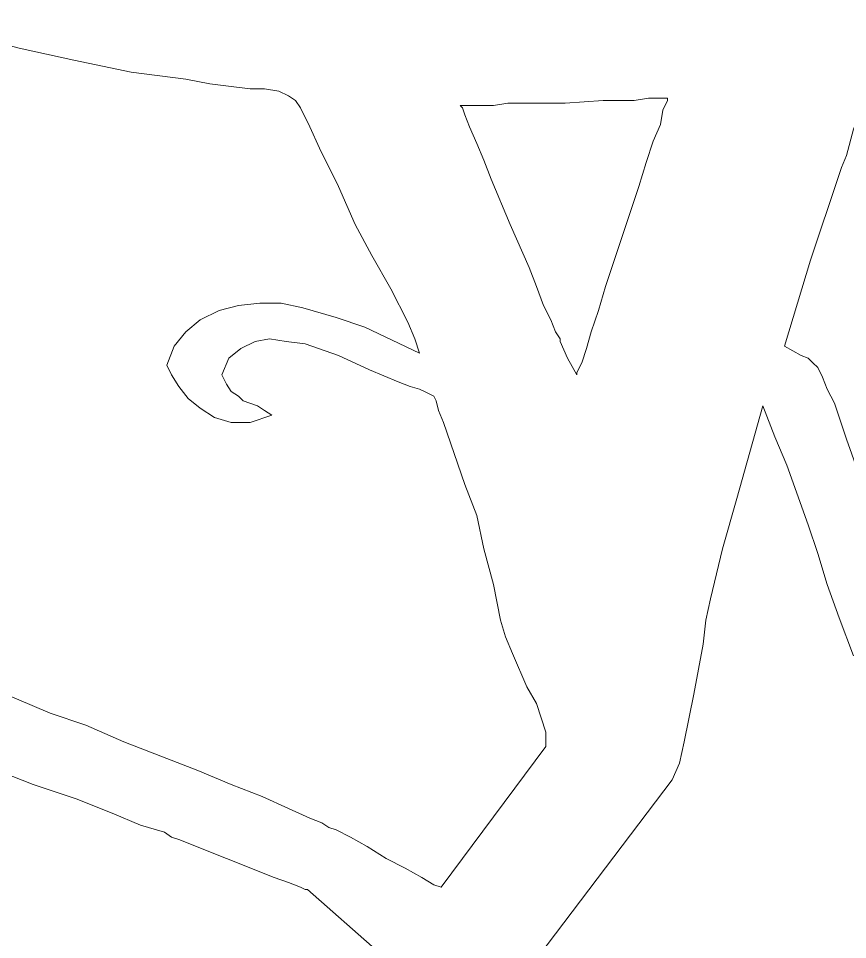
# Model space of a CAD drawing. Header units: centimetres. Extents: x -51 to 51, y -37 to 37.
# Drawn here: x -31.39 to -22.19, y -18.61 to -8.39 of the extents above; entities that cross this region are included whole.
import ezdxf

# ---------------------------------------------------------------- set-up
doc = ezdxf.new("R2010")
doc.units = ezdxf.units.CM
doc.header["$MEASUREMENT"] = 0
doc.layers.add('Layer 1', color=7, linetype='Continuous')

msp = doc.modelspace()

# ---------------------------------------------------------------- linework, layer by layer
at = {"layer": 'Layer 1', "lineweight": 9}
for points, knots in [([(-32.64873, -8.22167), (-32.64873, -8.22167), (-32.54299, -8.32741), (-32.54299, -8.32741), (-32.54299, -8.32741), (-32.54299, -8.32741), (-32.38437, -8.40672), (-32.38437, -8.40672), (-32.38437, -8.40672), (-32.38437, -8.40672), (-32.17287, -8.48603), (-32.17287, -8.48603), (-32.17287, -8.48603), (-32.17287, -8.48603), (-31.93495, -8.56534), (-31.93495, -8.56534), (-31.93495, -8.56534), (-31.93495, -8.56534), (-31.67058, -8.64465), (-31.67058, -8.64465), (-31.67058, -8.64465), (-31.67058, -8.64465), (-31.37978, -8.72396), (-31.37978, -8.72396), (-31.37978, -8.72396), (-31.37978, -8.72396), (-30.77174, -8.85614), (-30.77174, -8.85614), (-30.77174, -8.85614), (-30.77174, -8.85614), (-30.13727, -8.98833), (-30.13727, -8.98833), (-30.13727, -8.98833), (-30.13727, -8.98833), (-29.52923, -9.06764), (-29.52923, -9.06764), (-29.52923, -9.06764), (-29.52923, -9.06764), (-29.26486, -9.12051), (-29.26486, -9.12051), (-29.26486, -9.12051), (-29.26486, -9.12051), (-29.02693, -9.14695), (-29.02693, -9.14695), (-29.02693, -9.14695), (-29.02693, -9.14695), (-28.81544, -9.17338), (-28.81544, -9.17338), (-28.81544, -9.17338), (-28.81544, -9.17338), (-28.65682, -9.17338), (-28.65682, -9.17338)], [0, 0, 0, 0, 0.07142857, 0.07142857, 0.07142857, 0.07142857, 0.14285714, 0.14285714, 0.14285714, 0.14285714, 0.21428571, 0.21428571, 0.21428571, 0.21428571, 0.28571429, 0.28571429, 0.28571429, 0.28571429, 0.35714286, 0.35714286, 0.35714286, 0.35714286, 0.42857143, 0.42857143, 0.42857143, 0.42857143, 0.5, 0.5, 0.5, 0.5, 0.57142857, 0.57142857, 0.57142857, 0.57142857, 0.64285714, 0.64285714, 0.64285714, 0.64285714, 0.71428571, 0.71428571, 0.71428571, 0.71428571, 0.78571429, 0.78571429, 0.78571429, 0.78571429, 0.85714286, 0.85714286, 0.85714286, 0.85714286, 1, 1, 1, 1]), ([(-28.65682, -9.17338), (-28.65682, -9.17338), (-28.4982, -9.19982), (-28.4982, -9.19982), (-28.4982, -9.19982), (-28.4982, -9.19982), (-28.39246, -9.25269), (-28.39246, -9.25269), (-28.39246, -9.25269), (-28.39246, -9.25269), (-28.31315, -9.30556), (-28.31315, -9.30556), (-28.31315, -9.30556), (-28.31315, -9.30556), (-28.26028, -9.38487), (-28.26028, -9.38487), (-28.26028, -9.38487), (-28.26028, -9.38487), (-28.15453, -9.59637), (-28.15453, -9.59637), (-28.15453, -9.59637), (-28.15453, -9.59637), (-28.04878, -9.83429), (-28.04878, -9.83429)], [0, 0, 0, 0, 0.14285714, 0.14285714, 0.14285714, 0.14285714, 0.28571429, 0.28571429, 0.28571429, 0.28571429, 0.42857143, 0.42857143, 0.42857143, 0.42857143, 0.57142857, 0.57142857, 0.57142857, 0.57142857, 0.71428571, 0.71428571, 0.71428571, 0.71428571, 1, 1, 1, 1]), ([(-26.48903, -9.35844), (-26.48903, -9.35844), (-26.46259, -9.35844), (-26.46259, -9.35844), (-26.46259, -9.35844), (-26.46259, -9.35844), (-26.38329, -9.35844), (-26.38329, -9.35844), (-26.38329, -9.35844), (-26.38329, -9.35844), (-26.27754, -9.35844), (-26.27754, -9.35844), (-26.27754, -9.35844), (-26.27754, -9.35844), (-26.11892, -9.35844), (-26.11892, -9.35844), (-26.11892, -9.35844), (-26.11892, -9.35844), (-25.9603, -9.332), (-25.9603, -9.332), (-25.9603, -9.332), (-25.9603, -9.332), (-25.74881, -9.332), (-25.74881, -9.332), (-25.74881, -9.332), (-25.74881, -9.332), (-25.32583, -9.332), (-25.32583, -9.332), (-25.32583, -9.332), (-25.32583, -9.332), (-24.90284, -9.30556), (-24.90284, -9.30556), (-24.90284, -9.30556), (-24.90284, -9.30556), (-24.71779, -9.30556), (-24.71779, -9.30556), (-24.71779, -9.30556), (-24.71779, -9.30556), (-24.55917, -9.30556), (-24.55917, -9.30556), (-24.55917, -9.30556), (-24.55917, -9.30556), (-24.40055, -9.27913), (-24.40055, -9.27913), (-24.40055, -9.27913), (-24.40055, -9.27913), (-24.2948, -9.27913), (-24.2948, -9.27913), (-24.2948, -9.27913), (-24.2948, -9.27913), (-24.21549, -9.27913), (-24.21549, -9.27913), (-24.21549, -9.27913), (-24.21549, -9.27913), (-24.18906, -9.27913), (-24.18906, -9.27913)], [0, 0, 0, 0, 0.06666667, 0.06666667, 0.06666667, 0.06666667, 0.13333333, 0.13333333, 0.13333333, 0.13333333, 0.2, 0.2, 0.2, 0.2, 0.26666667, 0.26666667, 0.26666667, 0.26666667, 0.33333333, 0.33333333, 0.33333333, 0.33333333, 0.4, 0.4, 0.4, 0.4, 0.46666667, 0.46666667, 0.46666667, 0.46666667, 0.53333333, 0.53333333, 0.53333333, 0.53333333, 0.6, 0.6, 0.6, 0.6, 0.66666667, 0.66666667, 0.66666667, 0.66666667, 0.73333333, 0.73333333, 0.73333333, 0.73333333, 0.8, 0.8, 0.8, 0.8, 0.86666667, 0.86666667, 0.86666667, 0.86666667, 1, 1, 1, 1]), ([(-24.18906, -9.27913), (-24.18906, -9.27913), (-24.18906, -9.30556), (-24.18906, -9.30556), (-24.18906, -9.30556), (-24.18906, -9.30556), (-24.24193, -9.41131), (-24.24193, -9.41131), (-24.24193, -9.41131), (-24.24193, -9.41131), (-24.26837, -9.56993), (-24.26837, -9.56993), (-24.26837, -9.56993), (-24.26837, -9.56993), (-24.34768, -9.75498), (-24.34768, -9.75498), (-24.34768, -9.75498), (-24.34768, -9.75498), (-24.42699, -9.99291), (-24.42699, -9.99291), (-24.42699, -9.99291), (-24.42699, -9.99291), (-24.5063, -10.25728), (-24.5063, -10.25728), (-24.5063, -10.25728), (-24.5063, -10.25728), (-24.69135, -10.81244), (-24.69135, -10.81244), (-24.69135, -10.81244), (-24.69135, -10.81244), (-24.87641, -11.36761), (-24.87641, -11.36761), (-24.87641, -11.36761), (-24.87641, -11.36761), (-24.95572, -11.63197), (-24.95572, -11.63197), (-24.95572, -11.63197), (-24.95572, -11.63197), (-25.03502, -11.8699), (-25.03502, -11.8699), (-25.03502, -11.8699), (-25.03502, -11.8699), (-25.0879, -12.05496), (-25.0879, -12.05496), (-25.0879, -12.05496), (-25.0879, -12.05496), (-25.14077, -12.21358), (-25.14077, -12.21358), (-25.14077, -12.21358), (-25.14077, -12.21358), (-25.19364, -12.31932), (-25.19364, -12.31932), (-25.19364, -12.31932), (-25.19364, -12.31932), (-25.19364, -12.34576), (-25.19364, -12.34576)], [0, 0, 0, 0, 0.06666667, 0.06666667, 0.06666667, 0.06666667, 0.13333333, 0.13333333, 0.13333333, 0.13333333, 0.2, 0.2, 0.2, 0.2, 0.26666667, 0.26666667, 0.26666667, 0.26666667, 0.33333333, 0.33333333, 0.33333333, 0.33333333, 0.4, 0.4, 0.4, 0.4, 0.46666667, 0.46666667, 0.46666667, 0.46666667, 0.53333333, 0.53333333, 0.53333333, 0.53333333, 0.6, 0.6, 0.6, 0.6, 0.66666667, 0.66666667, 0.66666667, 0.66666667, 0.73333333, 0.73333333, 0.73333333, 0.73333333, 0.8, 0.8, 0.8, 0.8, 0.86666667, 0.86666667, 0.86666667, 0.86666667, 1, 1, 1, 1]), ([(-21.96839, -9.19982), (-21.96839, -9.19982), (-21.99483, -9.25269), (-21.99483, -9.25269), (-21.99483, -9.25269), (-21.99483, -9.25269), (-22.0477, -9.35844), (-22.0477, -9.35844), (-22.0477, -9.35844), (-22.0477, -9.35844), (-22.07414, -9.49062), (-22.07414, -9.49062), (-22.07414, -9.49062), (-22.07414, -9.49062), (-22.12701, -9.6228), (-22.12701, -9.6228), (-22.12701, -9.6228), (-22.12701, -9.6228), (-22.20632, -9.9136), (-22.20632, -9.9136), (-22.20632, -9.9136), (-22.20632, -9.9136), (-22.25919, -10.04579), (-22.25919, -10.04579), (-22.25919, -10.04579), (-22.25919, -10.04579), (-22.28563, -10.1251), (-22.28563, -10.1251)], [0, 0, 0, 0, 0.125, 0.125, 0.125, 0.125, 0.25, 0.25, 0.25, 0.25, 0.375, 0.375, 0.375, 0.375, 0.5, 0.5, 0.5, 0.5, 0.625, 0.625, 0.625, 0.625, 0.75, 0.75, 0.75, 0.75, 1, 1, 1, 1]), ([(-25.3787, -11.97565), (-25.3787, -11.97565), (-25.3787, -11.94921), (-25.3787, -11.94921), (-25.3787, -11.94921), (-25.3787, -11.94921), (-25.43157, -11.8699), (-25.43157, -11.8699), (-25.43157, -11.8699), (-25.43157, -11.8699), (-25.48444, -11.73772), (-25.48444, -11.73772), (-25.48444, -11.73772), (-25.48444, -11.73772), (-25.56375, -11.5791), (-25.56375, -11.5791), (-25.56375, -11.5791), (-25.56375, -11.5791), (-25.64306, -11.36761), (-25.64306, -11.36761), (-25.64306, -11.36761), (-25.64306, -11.36761), (-25.72237, -11.15612), (-25.72237, -11.15612), (-25.72237, -11.15612), (-25.72237, -11.15612), (-25.93387, -10.68026), (-25.93387, -10.68026), (-25.93387, -10.68026), (-25.93387, -10.68026), (-26.14536, -10.17797), (-26.14536, -10.17797), (-26.14536, -10.17797), (-26.14536, -10.17797), (-26.22467, -9.96648), (-26.22467, -9.96648), (-26.22467, -9.96648), (-26.22467, -9.96648), (-26.30398, -9.78142), (-26.30398, -9.78142), (-26.30398, -9.78142), (-26.30398, -9.78142), (-26.38329, -9.59637), (-26.38329, -9.59637), (-26.38329, -9.59637), (-26.38329, -9.59637), (-26.43616, -9.46418), (-26.43616, -9.46418), (-26.43616, -9.46418), (-26.43616, -9.46418), (-26.46259, -9.38487), (-26.46259, -9.38487), (-26.46259, -9.38487), (-26.46259, -9.38487), (-26.48903, -9.35844), (-26.48903, -9.35844)], [0, 0, 0, 0, 0.06666667, 0.06666667, 0.06666667, 0.06666667, 0.13333333, 0.13333333, 0.13333333, 0.13333333, 0.2, 0.2, 0.2, 0.2, 0.26666667, 0.26666667, 0.26666667, 0.26666667, 0.33333333, 0.33333333, 0.33333333, 0.33333333, 0.4, 0.4, 0.4, 0.4, 0.46666667, 0.46666667, 0.46666667, 0.46666667, 0.53333333, 0.53333333, 0.53333333, 0.53333333, 0.6, 0.6, 0.6, 0.6, 0.66666667, 0.66666667, 0.66666667, 0.66666667, 0.73333333, 0.73333333, 0.73333333, 0.73333333, 0.8, 0.8, 0.8, 0.8, 0.86666667, 0.86666667, 0.86666667, 0.86666667, 1, 1, 1, 1]), ([(-28.04878, -9.83429), (-28.04878, -9.83429), (-27.83729, -10.25728), (-27.83729, -10.25728), (-27.83729, -10.25728), (-27.83729, -10.25728), (-27.65224, -10.68026), (-27.65224, -10.68026)], [0, 0, 0, 0, 0.33333333, 0.33333333, 0.33333333, 0.33333333, 1, 1, 1, 1]), ([(-22.28563, -10.1251), (-22.28563, -10.1251), (-22.60287, -11.07681), (-22.60287, -11.07681), (-22.60287, -11.07681), (-22.60287, -11.07681), (-22.89367, -12.02852), (-22.89367, -12.02852)], [0, 0, 0, 0, 0.33333333, 0.33333333, 0.33333333, 0.33333333, 1, 1, 1, 1]), ([(-27.65224, -10.68026), (-27.65224, -10.68026), (-27.46718, -11.02394), (-27.46718, -11.02394), (-27.46718, -11.02394), (-27.46718, -11.02394), (-27.25569, -11.39405), (-27.25569, -11.39405), (-27.25569, -11.39405), (-27.25569, -11.39405), (-27.07063, -11.76416), (-27.07063, -11.76416), (-27.07063, -11.76416), (-27.07063, -11.76416), (-26.99132, -11.94921), (-26.99132, -11.94921), (-26.99132, -11.94921), (-26.99132, -11.94921), (-26.93845, -12.10783), (-26.93845, -12.10783)], [0, 0, 0, 0, 0.16666667, 0.16666667, 0.16666667, 0.16666667, 0.33333333, 0.33333333, 0.33333333, 0.33333333, 0.5, 0.5, 0.5, 0.5, 0.66666667, 0.66666667, 0.66666667, 0.66666667, 1, 1, 1, 1]), ([(-28.23384, -11.60554), (-28.23384, -11.60554), (-28.47177, -11.55267), (-28.47177, -11.55267), (-28.47177, -11.55267), (-28.47177, -11.55267), (-28.7097, -11.55267), (-28.7097, -11.55267), (-28.7097, -11.55267), (-28.7097, -11.55267), (-28.94762, -11.5791), (-28.94762, -11.5791), (-28.94762, -11.5791), (-28.94762, -11.5791), (-29.15912, -11.63197), (-29.15912, -11.63197), (-29.15912, -11.63197), (-29.15912, -11.63197), (-29.37061, -11.73772), (-29.37061, -11.73772), (-29.37061, -11.73772), (-29.37061, -11.73772), (-29.52923, -11.8699), (-29.52923, -11.8699), (-29.52923, -11.8699), (-29.52923, -11.8699), (-29.66141, -12.02852), (-29.66141, -12.02852), (-29.66141, -12.02852), (-29.66141, -12.02852), (-29.74072, -12.24001), (-29.74072, -12.24001)], [0, 0, 0, 0, 0.11111111, 0.11111111, 0.11111111, 0.11111111, 0.22222222, 0.22222222, 0.22222222, 0.22222222, 0.33333333, 0.33333333, 0.33333333, 0.33333333, 0.44444444, 0.44444444, 0.44444444, 0.44444444, 0.55555556, 0.55555556, 0.55555556, 0.55555556, 0.66666667, 0.66666667, 0.66666667, 0.66666667, 0.77777778, 0.77777778, 0.77777778, 0.77777778, 1, 1, 1, 1]), ([(-26.93845, -12.10783), (-26.93845, -12.10783), (-27.54649, -11.81703), (-27.54649, -11.81703), (-27.54649, -11.81703), (-27.54649, -11.81703), (-27.86373, -11.71128), (-27.86373, -11.71128), (-27.86373, -11.71128), (-27.86373, -11.71128), (-28.23384, -11.60554), (-28.23384, -11.60554)], [0, 0, 0, 0, 0.25, 0.25, 0.25, 0.25, 0.5, 0.5, 0.5, 0.5, 1, 1, 1, 1]), ([(-29.13268, -12.34576), (-29.13268, -12.34576), (-29.05337, -12.1607), (-29.05337, -12.1607), (-29.05337, -12.1607), (-29.05337, -12.1607), (-28.92119, -12.05496), (-28.92119, -12.05496), (-28.92119, -12.05496), (-28.92119, -12.05496), (-28.76257, -11.97565), (-28.76257, -11.97565), (-28.76257, -11.97565), (-28.76257, -11.97565), (-28.60395, -11.94921), (-28.60395, -11.94921), (-28.60395, -11.94921), (-28.60395, -11.94921), (-28.41889, -11.97565), (-28.41889, -11.97565), (-28.41889, -11.97565), (-28.41889, -11.97565), (-28.2074, -12.00209), (-28.2074, -12.00209), (-28.2074, -12.00209), (-28.2074, -12.00209), (-27.83729, -12.13427), (-27.83729, -12.13427)], [0, 0, 0, 0, 0.125, 0.125, 0.125, 0.125, 0.25, 0.25, 0.25, 0.25, 0.375, 0.375, 0.375, 0.375, 0.5, 0.5, 0.5, 0.5, 0.625, 0.625, 0.625, 0.625, 0.75, 0.75, 0.75, 0.75, 1, 1, 1, 1]), ([(-25.19364, -12.34576), (-25.19364, -12.34576), (-25.29939, -12.1607), (-25.29939, -12.1607), (-25.29939, -12.1607), (-25.29939, -12.1607), (-25.3787, -11.97565), (-25.3787, -11.97565)], [0, 0, 0, 0, 0.33333333, 0.33333333, 0.33333333, 0.33333333, 1, 1, 1, 1]), ([(-22.89367, -12.02852), (-22.89367, -12.02852), (-22.70861, -12.13427), (-22.70861, -12.13427), (-22.70861, -12.13427), (-22.70861, -12.13427), (-22.6293, -12.1607), (-22.6293, -12.1607), (-22.6293, -12.1607), (-22.6293, -12.1607), (-22.57643, -12.21358), (-22.57643, -12.21358)], [0, 0, 0, 0, 0.25, 0.25, 0.25, 0.25, 0.5, 0.5, 0.5, 0.5, 1, 1, 1, 1]), ([(-27.83729, -12.13427), (-27.83729, -12.13427), (-27.49362, -12.29289), (-27.49362, -12.29289), (-27.49362, -12.29289), (-27.49362, -12.29289), (-27.17638, -12.42507), (-27.17638, -12.42507)], [0, 0, 0, 0, 0.33333333, 0.33333333, 0.33333333, 0.33333333, 1, 1, 1, 1]), ([(-29.74072, -12.24001), (-29.74072, -12.24001), (-29.68785, -12.34576), (-29.68785, -12.34576), (-29.68785, -12.34576), (-29.68785, -12.34576), (-29.60854, -12.47794), (-29.60854, -12.47794), (-29.60854, -12.47794), (-29.60854, -12.47794), (-29.50279, -12.61012), (-29.50279, -12.61012), (-29.50279, -12.61012), (-29.50279, -12.61012), (-29.37061, -12.71587), (-29.37061, -12.71587), (-29.37061, -12.71587), (-29.37061, -12.71587), (-29.21199, -12.82162), (-29.21199, -12.82162), (-29.21199, -12.82162), (-29.21199, -12.82162), (-29.02693, -12.87449), (-29.02693, -12.87449), (-29.02693, -12.87449), (-29.02693, -12.87449), (-28.81544, -12.87449), (-28.81544, -12.87449), (-28.81544, -12.87449), (-28.81544, -12.87449), (-28.57751, -12.79518), (-28.57751, -12.79518)], [0, 0, 0, 0, 0.11111111, 0.11111111, 0.11111111, 0.11111111, 0.22222222, 0.22222222, 0.22222222, 0.22222222, 0.33333333, 0.33333333, 0.33333333, 0.33333333, 0.44444444, 0.44444444, 0.44444444, 0.44444444, 0.55555556, 0.55555556, 0.55555556, 0.55555556, 0.66666667, 0.66666667, 0.66666667, 0.66666667, 0.77777778, 0.77777778, 0.77777778, 0.77777778, 1, 1, 1, 1]), ([(-22.57643, -12.21358), (-22.57643, -12.21358), (-22.52356, -12.26645), (-22.52356, -12.26645), (-22.52356, -12.26645), (-22.52356, -12.26645), (-22.47069, -12.3722), (-22.47069, -12.3722), (-22.47069, -12.3722), (-22.47069, -12.3722), (-22.41781, -12.50438), (-22.41781, -12.50438), (-22.41781, -12.50438), (-22.41781, -12.50438), (-22.3385, -12.663), (-22.3385, -12.663), (-22.3385, -12.663), (-22.3385, -12.663), (-22.20632, -13.05954), (-22.20632, -13.05954), (-22.20632, -13.05954), (-22.20632, -13.05954), (-22.0477, -13.50896), (-22.0477, -13.50896), (-22.0477, -13.50896), (-22.0477, -13.50896), (-21.88908, -13.95839), (-21.88908, -13.95839), (-21.88908, -13.95839), (-21.88908, -13.95839), (-21.73046, -14.35493), (-21.73046, -14.35493), (-21.73046, -14.35493), (-21.73046, -14.35493), (-21.67759, -14.53999), (-21.67759, -14.53999), (-21.67759, -14.53999), (-21.67759, -14.53999), (-21.62472, -14.69861), (-21.62472, -14.69861), (-21.62472, -14.69861), (-21.62472, -14.69861), (-21.57185, -14.83079), (-21.57185, -14.83079), (-21.57185, -14.83079), (-21.57185, -14.83079), (-21.54541, -14.93653), (-21.54541, -14.93653)], [0, 0, 0, 0, 0.07692308, 0.07692308, 0.07692308, 0.07692308, 0.15384615, 0.15384615, 0.15384615, 0.15384615, 0.23076923, 0.23076923, 0.23076923, 0.23076923, 0.30769231, 0.30769231, 0.30769231, 0.30769231, 0.38461538, 0.38461538, 0.38461538, 0.38461538, 0.46153846, 0.46153846, 0.46153846, 0.46153846, 0.53846154, 0.53846154, 0.53846154, 0.53846154, 0.61538462, 0.61538462, 0.61538462, 0.61538462, 0.69230769, 0.69230769, 0.69230769, 0.69230769, 0.76923077, 0.76923077, 0.76923077, 0.76923077, 0.84615385, 0.84615385, 0.84615385, 0.84615385, 1, 1, 1, 1]), ([(-28.57751, -12.79518), (-28.57751, -12.79518), (-28.65682, -12.74231), (-28.65682, -12.74231), (-28.65682, -12.74231), (-28.65682, -12.74231), (-28.73613, -12.68943), (-28.73613, -12.68943), (-28.73613, -12.68943), (-28.73613, -12.68943), (-28.89475, -12.63656), (-28.89475, -12.63656), (-28.89475, -12.63656), (-28.89475, -12.63656), (-28.94762, -12.58369), (-28.94762, -12.58369), (-28.94762, -12.58369), (-28.94762, -12.58369), (-29.02693, -12.53082), (-29.02693, -12.53082), (-29.02693, -12.53082), (-29.02693, -12.53082), (-29.07981, -12.45151), (-29.07981, -12.45151), (-29.07981, -12.45151), (-29.07981, -12.45151), (-29.13268, -12.34576), (-29.13268, -12.34576)], [0, 0, 0, 0, 0.125, 0.125, 0.125, 0.125, 0.25, 0.25, 0.25, 0.25, 0.375, 0.375, 0.375, 0.375, 0.5, 0.5, 0.5, 0.5, 0.625, 0.625, 0.625, 0.625, 0.75, 0.75, 0.75, 0.75, 1, 1, 1, 1]), ([(-27.17638, -12.42507), (-27.17638, -12.42507), (-27.0442, -12.47794), (-27.0442, -12.47794), (-27.0442, -12.47794), (-27.0442, -12.47794), (-26.93845, -12.50438), (-26.93845, -12.50438), (-26.93845, -12.50438), (-26.93845, -12.50438), (-26.88558, -12.53082), (-26.88558, -12.53082), (-26.88558, -12.53082), (-26.88558, -12.53082), (-26.83271, -12.55725), (-26.83271, -12.55725), (-26.83271, -12.55725), (-26.83271, -12.55725), (-26.77983, -12.58369), (-26.77983, -12.58369), (-26.77983, -12.58369), (-26.77983, -12.58369), (-26.7534, -12.63656), (-26.7534, -12.63656), (-26.7534, -12.63656), (-26.7534, -12.63656), (-26.72696, -12.74231), (-26.72696, -12.74231), (-26.72696, -12.74231), (-26.72696, -12.74231), (-26.67409, -12.87449), (-26.67409, -12.87449)], [0, 0, 0, 0, 0.11111111, 0.11111111, 0.11111111, 0.11111111, 0.22222222, 0.22222222, 0.22222222, 0.22222222, 0.33333333, 0.33333333, 0.33333333, 0.33333333, 0.44444444, 0.44444444, 0.44444444, 0.44444444, 0.55555556, 0.55555556, 0.55555556, 0.55555556, 0.66666667, 0.66666667, 0.66666667, 0.66666667, 0.77777778, 0.77777778, 0.77777778, 0.77777778, 1, 1, 1, 1]), ([(-23.1316, -12.68943), (-23.1316, -12.68943), (-23.4224, -13.72046), (-23.4224, -13.72046), (-23.4224, -13.72046), (-23.4224, -13.72046), (-23.58102, -14.27562), (-23.58102, -14.27562), (-23.58102, -14.27562), (-23.58102, -14.27562), (-23.7132, -14.83079), (-23.7132, -14.83079)], [0, 0, 0, 0, 0.25, 0.25, 0.25, 0.25, 0.5, 0.5, 0.5, 0.5, 1, 1, 1, 1]), ([(-22.12701, -15.46526), (-22.12701, -15.46526), (-22.28563, -15.04228), (-22.28563, -15.04228), (-22.28563, -15.04228), (-22.28563, -15.04228), (-22.41781, -14.67217), (-22.41781, -14.67217), (-22.41781, -14.67217), (-22.41781, -14.67217), (-22.52356, -14.3285), (-22.52356, -14.3285), (-22.52356, -14.3285), (-22.52356, -14.3285), (-22.6293, -14.01126), (-22.6293, -14.01126), (-22.6293, -14.01126), (-22.6293, -14.01126), (-22.86723, -13.35035), (-22.86723, -13.35035), (-22.86723, -13.35035), (-22.86723, -13.35035), (-22.99942, -13.03311), (-22.99942, -13.03311), (-22.99942, -13.03311), (-22.99942, -13.03311), (-23.1316, -12.68943), (-23.1316, -12.68943)], [0, 0, 0, 0, 0.125, 0.125, 0.125, 0.125, 0.25, 0.25, 0.25, 0.25, 0.375, 0.375, 0.375, 0.375, 0.5, 0.5, 0.5, 0.5, 0.625, 0.625, 0.625, 0.625, 0.75, 0.75, 0.75, 0.75, 1, 1, 1, 1]), ([(-26.67409, -12.87449), (-26.67409, -12.87449), (-26.43616, -13.56184), (-26.43616, -13.56184), (-26.43616, -13.56184), (-26.43616, -13.56184), (-26.30398, -13.90551), (-26.30398, -13.90551), (-26.30398, -13.90551), (-26.30398, -13.90551), (-26.22467, -14.27562), (-26.22467, -14.27562)], [0, 0, 0, 0, 0.25, 0.25, 0.25, 0.25, 0.5, 0.5, 0.5, 0.5, 1, 1, 1, 1]), ([(-26.22467, -14.27562), (-26.22467, -14.27562), (-26.11892, -14.67217), (-26.11892, -14.67217), (-26.11892, -14.67217), (-26.11892, -14.67217), (-26.03961, -15.06872), (-26.03961, -15.06872)], [0, 0, 0, 0, 0.33333333, 0.33333333, 0.33333333, 0.33333333, 1, 1, 1, 1]), ([(-23.7132, -14.83079), (-23.7132, -14.83079), (-23.76607, -15.06872), (-23.76607, -15.06872), (-23.76607, -15.06872), (-23.76607, -15.06872), (-23.79251, -15.33308), (-23.79251, -15.33308), (-23.79251, -15.33308), (-23.79251, -15.33308), (-23.89826, -15.88825), (-23.89826, -15.88825), (-23.89826, -15.88825), (-23.89826, -15.88825), (-24.004, -16.41698), (-24.004, -16.41698), (-24.004, -16.41698), (-24.004, -16.41698), (-24.05687, -16.65491), (-24.05687, -16.65491), (-24.05687, -16.65491), (-24.05687, -16.65491), (-24.13618, -16.83996), (-24.13618, -16.83996)], [0, 0, 0, 0, 0.14285714, 0.14285714, 0.14285714, 0.14285714, 0.28571429, 0.28571429, 0.28571429, 0.28571429, 0.42857143, 0.42857143, 0.42857143, 0.42857143, 0.57142857, 0.57142857, 0.57142857, 0.57142857, 0.71428571, 0.71428571, 0.71428571, 0.71428571, 1, 1, 1, 1]), ([(-26.03961, -15.06872), (-26.03961, -15.06872), (-25.98674, -15.25377), (-25.98674, -15.25377), (-25.98674, -15.25377), (-25.98674, -15.25377), (-25.90743, -15.43883), (-25.90743, -15.43883), (-25.90743, -15.43883), (-25.90743, -15.43883), (-25.74881, -15.80894), (-25.74881, -15.80894), (-25.74881, -15.80894), (-25.74881, -15.80894), (-25.64306, -15.99399), (-25.64306, -15.99399), (-25.64306, -15.99399), (-25.64306, -15.99399), (-25.59019, -16.15261), (-25.59019, -16.15261), (-25.59019, -16.15261), (-25.59019, -16.15261), (-25.53732, -16.31123), (-25.53732, -16.31123), (-25.53732, -16.31123), (-25.53732, -16.31123), (-25.53732, -16.46985), (-25.53732, -16.46985)], [0, 0, 0, 0, 0.125, 0.125, 0.125, 0.125, 0.25, 0.25, 0.25, 0.25, 0.375, 0.375, 0.375, 0.375, 0.5, 0.5, 0.5, 0.5, 0.625, 0.625, 0.625, 0.625, 0.75, 0.75, 0.75, 0.75, 1, 1, 1, 1]), ([(-29.60854, -17.50087), (-29.60854, -17.50087), (-29.68785, -17.47444), (-29.68785, -17.47444), (-29.68785, -17.47444), (-29.68785, -17.47444), (-29.76716, -17.42156), (-29.76716, -17.42156), (-29.76716, -17.42156), (-29.76716, -17.42156), (-30.03152, -17.34225), (-30.03152, -17.34225), (-30.03152, -17.34225), (-30.03152, -17.34225), (-30.34876, -17.21007), (-30.34876, -17.21007), (-30.34876, -17.21007), (-30.34876, -17.21007), (-30.7453, -17.05145), (-30.7453, -17.05145), (-30.7453, -17.05145), (-30.7453, -17.05145), (-31.22116, -16.89283), (-31.22116, -16.89283), (-31.22116, -16.89283), (-31.22116, -16.89283), (-31.69702, -16.70778), (-31.69702, -16.70778), (-31.69702, -16.70778), (-31.69702, -16.70778), (-32.22575, -16.54916), (-32.22575, -16.54916), (-32.22575, -16.54916), (-32.22575, -16.54916), (-32.75448, -16.3641), (-32.75448, -16.3641), (-32.75448, -16.3641), (-32.75448, -16.3641), (-33.81194, -15.99399), (-33.81194, -15.99399), (-33.81194, -15.99399), (-33.81194, -15.99399), (-34.31423, -15.83538), (-34.31423, -15.83538), (-34.31423, -15.83538), (-34.31423, -15.83538), (-34.76365, -15.70319), (-34.76365, -15.70319), (-34.76365, -15.70319), (-34.76365, -15.70319), (-35.1602, -15.59745), (-35.1602, -15.59745), (-35.1602, -15.59745), (-35.1602, -15.59745), (-35.50387, -15.4917), (-35.50387, -15.4917), (-35.50387, -15.4917), (-35.50387, -15.4917), (-35.76824, -15.43883), (-35.76824, -15.43883), (-35.76824, -15.43883), (-35.76824, -15.43883), (-35.84755, -15.43883), (-35.84755, -15.43883), (-35.84755, -15.43883), (-35.84755, -15.43883), (-35.92686, -15.43883), (-35.92686, -15.43883)], [0, 0, 0, 0, 0.05555556, 0.05555556, 0.05555556, 0.05555556, 0.11111111, 0.11111111, 0.11111111, 0.11111111, 0.16666667, 0.16666667, 0.16666667, 0.16666667, 0.22222222, 0.22222222, 0.22222222, 0.22222222, 0.27777778, 0.27777778, 0.27777778, 0.27777778, 0.33333333, 0.33333333, 0.33333333, 0.33333333, 0.38888889, 0.38888889, 0.38888889, 0.38888889, 0.44444444, 0.44444444, 0.44444444, 0.44444444, 0.5, 0.5, 0.5, 0.5, 0.55555556, 0.55555556, 0.55555556, 0.55555556, 0.61111111, 0.61111111, 0.61111111, 0.61111111, 0.66666667, 0.66666667, 0.66666667, 0.66666667, 0.72222222, 0.72222222, 0.72222222, 0.72222222, 0.77777778, 0.77777778, 0.77777778, 0.77777778, 0.83333333, 0.83333333, 0.83333333, 0.83333333, 0.88888889, 0.88888889, 0.88888889, 0.88888889, 1, 1, 1, 1]), ([(-27.94304, -17.36869), (-27.94304, -17.36869), (-28.02235, -17.31582), (-28.02235, -17.31582), (-28.02235, -17.31582), (-28.02235, -17.31582), (-28.15453, -17.26295), (-28.15453, -17.26295), (-28.15453, -17.26295), (-28.15453, -17.26295), (-28.39246, -17.1572), (-28.39246, -17.1572), (-28.39246, -17.1572), (-28.39246, -17.1572), (-28.68326, -17.02502), (-28.68326, -17.02502), (-28.68326, -17.02502), (-28.68326, -17.02502), (-29.02693, -16.89283), (-29.02693, -16.89283), (-29.02693, -16.89283), (-29.02693, -16.89283), (-29.39704, -16.73422), (-29.39704, -16.73422), (-29.39704, -16.73422), (-29.39704, -16.73422), (-30.21658, -16.41698), (-30.21658, -16.41698), (-30.21658, -16.41698), (-30.21658, -16.41698), (-30.63956, -16.23192), (-30.63956, -16.23192), (-30.63956, -16.23192), (-30.63956, -16.23192), (-31.03611, -16.09974), (-31.03611, -16.09974), (-31.03611, -16.09974), (-31.03611, -16.09974), (-31.40622, -15.94112), (-31.40622, -15.94112), (-31.40622, -15.94112), (-31.40622, -15.94112), (-31.72345, -15.80894), (-31.72345, -15.80894), (-31.72345, -15.80894), (-31.72345, -15.80894), (-32.01426, -15.70319), (-32.01426, -15.70319), (-32.01426, -15.70319), (-32.01426, -15.70319), (-32.22575, -15.62388), (-32.22575, -15.62388), (-32.22575, -15.62388), (-32.22575, -15.62388), (-32.35793, -15.57101), (-32.35793, -15.57101), (-32.35793, -15.57101), (-32.35793, -15.57101), (-32.4108, -15.54457), (-32.4108, -15.54457)], [0, 0, 0, 0, 0.0625, 0.0625, 0.0625, 0.0625, 0.125, 0.125, 0.125, 0.125, 0.1875, 0.1875, 0.1875, 0.1875, 0.25, 0.25, 0.25, 0.25, 0.3125, 0.3125, 0.3125, 0.3125, 0.375, 0.375, 0.375, 0.375, 0.4375, 0.4375, 0.4375, 0.4375, 0.5, 0.5, 0.5, 0.5, 0.5625, 0.5625, 0.5625, 0.5625, 0.625, 0.625, 0.625, 0.625, 0.6875, 0.6875, 0.6875, 0.6875, 0.75, 0.75, 0.75, 0.75, 0.8125, 0.8125, 0.8125, 0.8125, 0.875, 0.875, 0.875, 0.875, 1, 1, 1, 1]), ([(-26.70052, -18.0296), (-26.70052, -18.0296), (-26.77983, -18.00317), (-26.77983, -18.00317), (-26.77983, -18.00317), (-26.77983, -18.00317), (-26.91201, -17.92386), (-26.91201, -17.92386), (-26.91201, -17.92386), (-26.91201, -17.92386), (-27.09707, -17.81811), (-27.09707, -17.81811), (-27.09707, -17.81811), (-27.09707, -17.81811), (-27.30856, -17.71237), (-27.30856, -17.71237), (-27.30856, -17.71237), (-27.30856, -17.71237), (-27.52005, -17.58018), (-27.52005, -17.58018), (-27.52005, -17.58018), (-27.52005, -17.58018), (-27.70511, -17.47444), (-27.70511, -17.47444), (-27.70511, -17.47444), (-27.70511, -17.47444), (-27.86373, -17.39513), (-27.86373, -17.39513), (-27.86373, -17.39513), (-27.86373, -17.39513), (-27.94304, -17.36869), (-27.94304, -17.36869)], [0, 0, 0, 0, 0.11111111, 0.11111111, 0.11111111, 0.11111111, 0.22222222, 0.22222222, 0.22222222, 0.22222222, 0.33333333, 0.33333333, 0.33333333, 0.33333333, 0.44444444, 0.44444444, 0.44444444, 0.44444444, 0.55555556, 0.55555556, 0.55555556, 0.55555556, 0.66666667, 0.66666667, 0.66666667, 0.66666667, 0.77777778, 0.77777778, 0.77777778, 0.77777778, 1, 1, 1, 1]), ([(-28.55108, -17.92386), (-28.55108, -17.92386), (-29.07981, -17.71237), (-29.07981, -17.71237), (-29.07981, -17.71237), (-29.07981, -17.71237), (-29.60854, -17.50087), (-29.60854, -17.50087)], [0, 0, 0, 0, 0.33333333, 0.33333333, 0.33333333, 0.33333333, 1, 1, 1, 1]), ([(-28.26028, -18.0296), (-28.26028, -18.0296), (-28.39246, -17.97673), (-28.39246, -17.97673), (-28.39246, -17.97673), (-28.39246, -17.97673), (-28.55108, -17.92386), (-28.55108, -17.92386)], [0, 0, 0, 0, 0.33333333, 0.33333333, 0.33333333, 0.33333333, 1, 1, 1, 1]), ([(-28.18097, -18.05604), (-28.18097, -18.05604), (-28.2074, -18.05604), (-28.2074, -18.05604), (-28.2074, -18.05604), (-28.2074, -18.05604), (-28.26028, -18.0296), (-28.26028, -18.0296)], [0, 0, 0, 0, 0.33333333, 0.33333333, 0.33333333, 0.33333333, 1, 1, 1, 1])]:
    msp.add_open_spline(points, degree=3, knots=knots, dxfattribs=at)
for points in [[(-25.53732, -16.46985), (-25.53732, -16.46985), (-26.70052, -18.0296), (-26.70052, -18.0296)], [(-24.13618, -16.83996), (-24.13618, -16.83996), (-25.80168, -19.03419), (-25.80168, -19.03419)], [(-26.62121, -19.43074), (-26.62121, -19.43074), (-28.18097, -18.05604), (-28.18097, -18.05604)]]:
    msp.add_open_spline(points, degree=3, dxfattribs=at)

doc.saveas('drawing.dxf')
